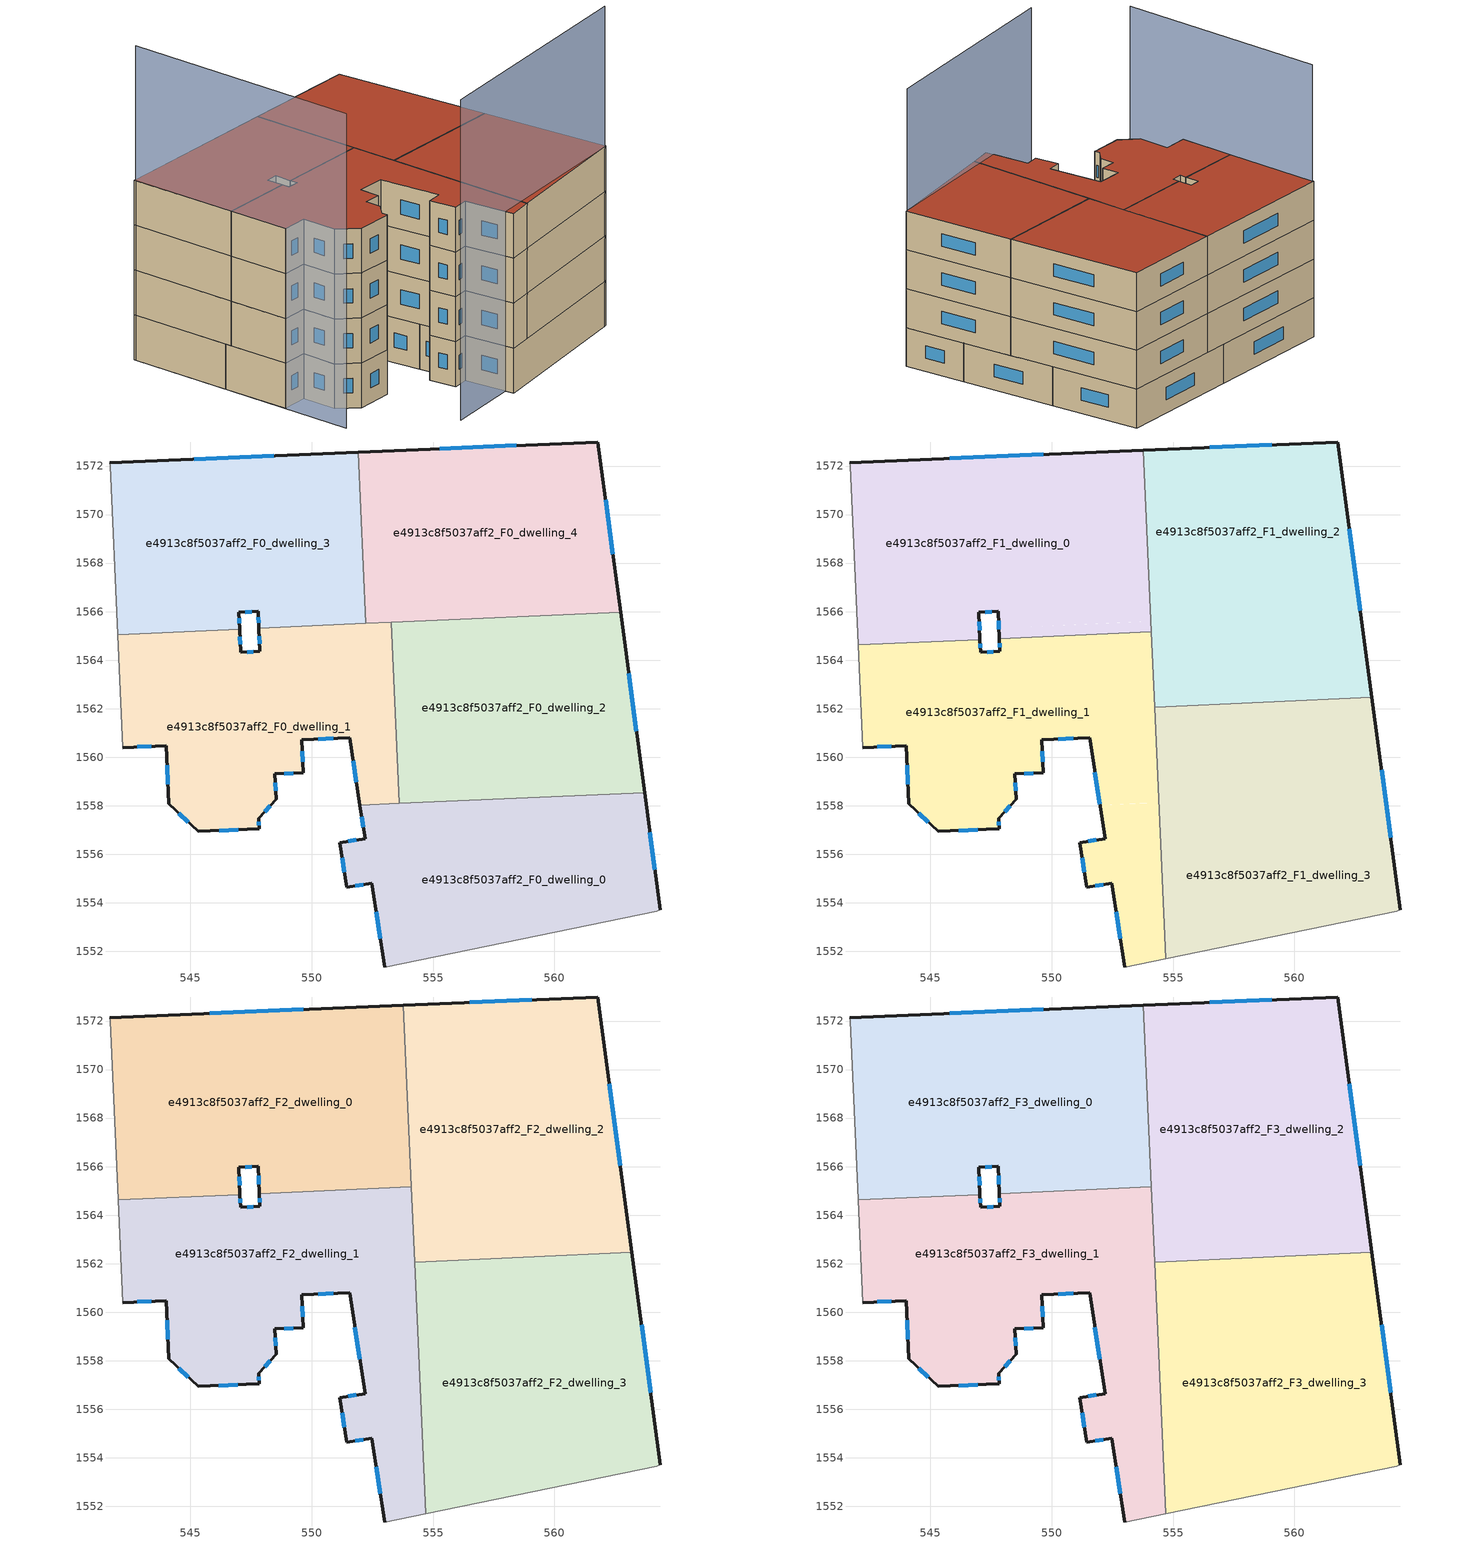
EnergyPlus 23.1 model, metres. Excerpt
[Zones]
e4913c8f5037aff2_F0_dwelling_0
 floor ground (EU_floor_Construction): 563.72,1558.54 564.36,1553.72 564.21,1553.66 553.01,1551.36 552.48,1554.8 551.44,1554.64 551.15,1556.49 552.2,1556.64 551.99,1558.02 z0
 wall outside (EU_wall_Construction): 551.99,1558.02 552.2,1556.64 551.15,1556.49 551.44,1554.64 552.48,1554.8 553.01,1551.36 / 564.36,1553.72 563.72,1558.54 z0:3
 wall adiabatic (EU_wall_Construction): 553.01,1551.36 564.21,1553.66 564.36,1553.72 z0:3
 wall to e4913c8f5037aff2_F0_dwelling_2 (EU_wall_Construction): 563.72,1558.54 553.62,1558.09 z0:3
 wall to e4913c8f5037aff2_F0_dwelling_1 (EU_wall_Construction): 553.62,1558.09 551.99,1558.02 z0:3
 window (EU_Window_Construction): 551.25,1555.86 551.34,1555.27 / 551.84,1556.59 551.51,1556.54 / 552.06,1557.55 552.13,1557.11 / 564.14,1555.36 563.93,1556.9 / 552.66,1553.63 552.83,1552.53 / 551.79,1554.69 552.13,1554.75 z1.02:1.98
e4913c8f5037aff2_F0_dwelling_1
 floor ground (EU_floor_Construction): 553.28,1565.56 553.62,1558.09 551.99,1558.02 551.57,1560.8 549.59,1560.72 549.64,1559.36 548.48,1559.31 548.53,1558.26 547.82,1557.49 547.83,1557.05 545.33,1556.95 544.11,1558.07 544,1560.48 542.21,1560.4 542,1565.05 547.03,1565.28 547.07,1564.32 547.87,1564.36 547.83,1565.32 z0
 wall outside (EU_wall_Construction): 542.21,1560.4 544,1560.48 544.11,1558.07 545.33,1556.95 547.83,1557.05 547.82,1557.49 548.53,1558.26 548.48,1559.31 549.64,1559.36 549.59,1560.72 551.57,1560.8 551.99,1558.02 / 547.83,1565.32 547.87,1564.36 547.07,1564.32 547.03,1565.28 z0:3
 wall adiabatic (EU_wall_Construction): 542,1565.05 542.21,1560.4 z0:3
 wall to e4913c8f5037aff2_F0_dwelling_3 (EU_wall_Construction): 547.03,1565.28 542,1565.05 / 552.23,1565.51 547.83,1565.32 z0:3
 wall to e4913c8f5037aff2_F0_dwelling_2 (EU_wall_Construction): 553.62,1558.09 553.28,1565.56 z0:3
 wall to e4913c8f5037aff2_F0_dwelling_4 (EU_wall_Construction): 553.28,1565.56 552.23,1565.51 z0:3
 window (EU_Window_Construction): 548.06,1557.75 548.29,1558 / 547.83,1557.2 547.82,1557.34 / 546.18,1556.98 546.98,1557.01 / 544.52,1557.69 544.92,1557.33 / 544.04,1559.66 544.07,1558.89 / 542.82,1560.43 543.39,1560.45 / 547.05,1564.65 547.04,1564.95 / 547.59,1564.35 547.34,1564.34 / 547.84,1564.99 547.85,1564.68 / 551.71,1559.86 551.85,1558.97 / 550.26,1560.75 550.89,1560.77 / 549.62,1559.82 549.61,1560.26 / 548.88,1559.33 549.25,1559.34 / 548.52,1558.62 548.5,1558.95 z1.02:1.98
e4913c8f5037aff2_F0_dwelling_2
 floor ground (EU_floor_Construction): 562.73,1565.98 563.72,1558.54 553.62,1558.09 553.28,1565.56 z0
 wall outside (EU_wall_Construction): 563.72,1558.54 562.73,1565.98 z0:3
 wall to e4913c8f5037aff2_F0_dwelling_4 (EU_wall_Construction): 562.73,1565.98 553.28,1565.56 z0:3
 window (EU_Window_Construction): 563.38,1561.07 563.06,1563.45 z1.02:1.98
 ceiling adiabatic (EU_roof_Construction): 554.42,1558.13 554.11,1565.17 553.3,1565.13 553.62,1558.09 z3
e4913c8f5037aff2_F0_dwelling_3
 floor ground (EU_floor_Construction): 551.92,1572.57 552.23,1565.51 547.83,1565.32 547.8,1566.01 547,1565.97 547.03,1565.28 542,1565.05 541.69,1572.02 541.68,1572.14 z0
 wall outside (EU_wall_Construction): 547.03,1565.28 547,1565.97 547.8,1566.01 547.83,1565.32 / 551.92,1572.57 541.68,1572.14 z0:3
 wall adiabatic (EU_wall_Construction): 541.68,1572.14 541.69,1572.02 542,1565.05 z0:3
 wall to e4913c8f5037aff2_F0_dwelling_4 (EU_wall_Construction): 552.23,1565.51 551.92,1572.57 z0:3
 window (EU_Window_Construction): 547.27,1565.98 547.53,1565.99 / 547.02,1565.51 547.01,1565.74 / 548.43,1572.42 545.16,1572.29 / 547.81,1565.77 547.82,1565.55 z1.02:1.98
e4913c8f5037aff2_F0_dwelling_4
 floor ground (EU_floor_Construction): 561.79,1572.99 562.73,1565.98 552.23,1565.51 551.92,1572.57 z0
 wall outside (EU_wall_Construction): 562.73,1565.98 561.79,1572.99 551.92,1572.57 z0:3
 window (EU_Window_Construction): 558.43,1572.85 555.28,1572.71 / 562.41,1568.36 562.11,1570.6 z1.02:1.98
 ceiling adiabatic (EU_roof_Construction): 562.73,1565.98 561.79,1572.99 551.92,1572.57 553.77,1572.65 554.09,1565.59 z3
e4913c8f5037aff2_F1_dwelling_0
 floor to e4913c8f5037aff2_F0_dwelling_3 (EU_floor_Construction): 551.92,1572.57 552.23,1565.51 547.83,1565.32 547.8,1566.01 547,1565.97 547.03,1565.28 542,1565.06 541.69,1572.02 541.68,1572.14 z3
 floor to e4913c8f5037aff2_F0_dwelling_1 (EU_floor_Construction): 553.28,1565.56 553.3,1565.13 547.84,1564.89 547.83,1565.32 z3; 547.03,1565.28 547.04,1564.85 542.02,1564.63 542,1565.06 z3
 floor to e4913c8f5037aff2_F0_dwelling_4 (EU_floor_Construction): 553.77,1572.65 554.09,1565.59 552.23,1565.51 551.92,1572.57 z3
 floor to e4913c8f5037aff2_F0_dwelling_2 (EU_floor_Construction): 554.09,1565.59 554.11,1565.17 553.3,1565.13 553.28,1565.56 z3
 wall outside (EU_wall_Construction): 553.77,1572.65 541.68,1572.14 / 547.05,1564.85 547,1565.97 547.8,1566.01 547.84,1564.89 z3:6
 wall to e4913c8f5037aff2_F1_dwelling_1 (EU_wall_Construction): 547.84,1564.89 554.11,1565.17 / 542.02,1564.63 547.05,1564.85 z3:6
 wall adiabatic (EU_wall_Construction): 541.68,1572.14 541.69,1572.02 542.02,1564.63 z3:6
 wall to e4913c8f5037aff2_F1_dwelling_2 (EU_wall_Construction): 554.11,1565.17 553.77,1572.65 z3:6
 window (EU_Window_Construction): 549.66,1572.48 545.8,1572.31 / 547.81,1565.62 547.83,1565.27 / 547.27,1565.98 547.53,1565.99 / 547.03,1565.23 547.01,1565.59 z4.02:4.98
e4913c8f5037aff2_F1_dwelling_1
 floor to e4913c8f5037aff2_F0_dwelling_1 (EU_floor_Construction): 553.3,1565.13 553.62,1558.09 551.99,1558.02 551.57,1560.8 549.59,1560.72 549.64,1559.36 548.48,1559.31 548.53,1558.26 547.82,1557.49 547.83,1557.05 545.33,1556.95 544.11,1558.07 544,1560.48 542.21,1560.4 542.02,1564.63 547.04,1564.85 547.07,1564.32 547.87,1564.36 547.84,1564.89 z3
 floor to e4913c8f5037aff2_F0_dwelling_0 (EU_floor_Construction): 554.42,1558.13 554.71,1551.71 553.01,1551.36 552.48,1554.8 551.44,1554.64 551.15,1556.49 552.2,1556.64 551.99,1558.02 z3
 floor adiabatic (EU_floor_Construction): 554.11,1565.17 554.42,1558.13 553.62,1558.09 553.3,1565.13 z3
 wall outside (EU_wall_Construction): 542.21,1560.4 544,1560.48 544.11,1558.07 545.33,1556.95 547.8,1557.05 547.83,1557.05 547.82,1557.49 548.53,1558.26 548.48,1559.31 549.64,1559.36 549.59,1560.72 551.57,1560.8 552.2,1556.64 551.15,1556.49 551.44,1554.64 552.48,1554.8 553.01,1551.36 / 547.84,1564.89 547.87,1564.36 547.07,1564.32 547.05,1564.85 z3:6
 wall adiabatic (EU_wall_Construction): 542.02,1564.63 542.21,1560.4 / 553.01,1551.36 554.71,1551.71 z3:6
 wall to e4913c8f5037aff2_F1_dwelling_3 (EU_wall_Construction): 554.71,1551.71 554.25,1562.06 z3:6
 wall to e4913c8f5037aff2_F1_dwelling_2 (EU_wall_Construction): 554.25,1562.06 554.11,1565.17 z3:6
 window (EU_Window_Construction): 551.84,1556.59 551.51,1556.54 / 551.78,1559.39 551.98,1558.06 / 550.26,1560.75 550.89,1560.77 / 549.62,1559.82 549.61,1560.26 / 548.88,1559.33 549.25,1559.34 / 548.52,1558.62 548.5,1558.95 / 548.06,1557.75 548.29,1558 / 547.83,1557.2 547.82,1557.34 / 546.17,1556.98 546.96,1557.01 / 544.52,1557.69 544.92,1557.33 / 544.04,1559.66 544.07,1558.89 / 542.82,1560.43 543.39,1560.45 / 547.06,1564.5 547.05,1564.67 / 547.59,1564.35 547.34,1564.34 / 547.85,1564.71 547.86,1564.54 / 552.66,1553.63 552.83,1552.53 / 551.79,1554.69 552.13,1554.75 / 551.25,1555.86 551.34,1555.27 z4.02:4.98
e4913c8f5037aff2_F1_dwelling_2
 floor to e4913c8f5037aff2_F0_dwelling_2 (EU_floor_Construction): 562.73,1565.98 563.19,1562.46 554.25,1562.06 554.09,1565.59 z3
 floor adiabatic (EU_floor_Construction): 561.79,1572.99 562.73,1565.98 554.09,1565.59 553.77,1572.65 z3
 wall outside (EU_wall_Construction): 563.19,1562.46 561.79,1572.99 553.77,1572.65 z3:6
 wall to e4913c8f5037aff2_F1_dwelling_3 (EU_wall_Construction): 554.25,1562.06 563.19,1562.46 z3:6
 window (EU_Window_Construction): 562.72,1566.04 562.27,1569.41 / 559.07,1572.87 556.5,1572.77 z4.02:4.98
e4913c8f5037aff2_F1_dwelling_3
 floor to e4913c8f5037aff2_F0_dwelling_0 (EU_floor_Construction): 563.72,1558.54 564.36,1553.72 564.21,1553.66 554.71,1551.71 554.42,1558.13 z3
 floor to e4913c8f5037aff2_F0_dwelling_2 (EU_floor_Construction): 563.19,1562.46 563.72,1558.54 554.42,1558.13 554.25,1562.06 z3
 wall outside (EU_wall_Construction): 564.36,1553.72 563.19,1562.46 z3:6
 wall adiabatic (EU_wall_Construction): 554.71,1551.71 564.21,1553.66 564.36,1553.72 z3:6
 window (EU_Window_Construction): 563.96,1556.69 563.59,1559.49 z4.02:4.98
e4913c8f5037aff2_F2_dwelling_0
 floor to e4913c8f5037aff2_F1_dwelling_0 (EU_floor_Construction): 553.77,1572.65 554.11,1565.17 547.84,1564.89 547.8,1566.01 547,1565.97 547.05,1564.85 542.02,1564.63 541.69,1572.02 541.68,1572.14 z6
 wall outside (EU_wall_Construction): 553.77,1572.65 541.68,1572.14 / 547.05,1564.85 547,1565.97 547.8,1566.01 547.84,1564.89 z6:9
 wall to e4913c8f5037aff2_F2_dwelling_1 (EU_wall_Construction): 547.84,1564.89 554.11,1565.17 / 542.02,1564.63 547.05,1564.85 z6:9
 wall adiabatic (EU_wall_Construction): 541.68,1572.14 541.69,1572.02 542.02,1564.63 z6:9
 wall to e4913c8f5037aff2_F2_dwelling_2 (EU_wall_Construction): 554.11,1565.17 553.77,1572.65 z6:9
 window (EU_Window_Construction): 549.66,1572.48 545.8,1572.31 / 547.81,1565.62 547.83,1565.27 / 547.27,1565.98 547.53,1565.99 / 547.03,1565.23 547.01,1565.59 z7.02:7.98
e4913c8f5037aff2_F2_dwelling_1
 floor to e4913c8f5037aff2_F1_dwelling_1 (EU_floor_Construction): 554.11,1565.17 554.71,1551.71 553.01,1551.36 552.48,1554.8 551.44,1554.64 551.15,1556.49 552.2,1556.64 551.57,1560.8 549.59,1560.72 549.64,1559.36 548.48,1559.31 548.53,1558.26 547.82,1557.49 547.83,1557.05 547.8,1557.05 545.33,1556.95 544.11,1558.07 544,1560.48 542.21,1560.4 542.02,1564.63 547.05,1564.85 547.07,1564.32 547.87,1564.36 547.84,1564.89 z6
 wall outside (EU_wall_Construction): 542.21,1560.4 544,1560.48 544.11,1558.07 545.33,1556.95 547.8,1557.05 547.83,1557.05 547.82,1557.49 548.53,1558.26 548.48,1559.31 549.64,1559.36 549.59,1560.72 551.57,1560.8 552.2,1556.64 551.15,1556.49 551.44,1554.64 552.48,1554.8 553.01,1551.36 / 547.84,1564.89 547.87,1564.36 547.07,1564.32 547.05,1564.85 z6:9
 wall adiabatic (EU_wall_Construction): 542.02,1564.63 542.21,1560.4 / 553.01,1551.36 554.71,1551.71 z6:9
 wall to e4913c8f5037aff2_F2_dwelling_3 (EU_wall_Construction): 554.71,1551.71 554.25,1562.06 z6:9
 wall to e4913c8f5037aff2_F2_dwelling_2 (EU_wall_Construction): 554.25,1562.06 554.11,1565.17 z6:9
 window (EU_Window_Construction): 551.84,1556.59 551.51,1556.54 / 551.78,1559.39 551.98,1558.06 / 550.26,1560.75 550.89,1560.77 / 549.62,1559.82 549.61,1560.26 / 548.88,1559.33 549.25,1559.34 / 548.52,1558.62 548.5,1558.95 / 548.06,1557.75 548.29,1558 / 547.83,1557.2 547.82,1557.34 / 546.17,1556.98 546.96,1557.01 / 544.52,1557.69 544.92,1557.33 / 544.04,1559.66 544.07,1558.89 / 542.82,1560.43 543.39,1560.45 / 547.06,1564.5 547.05,1564.67 / 547.59,1564.35 547.34,1564.34 / 547.85,1564.71 547.86,1564.54 / 552.66,1553.63 552.83,1552.53 / 551.79,1554.69 552.13,1554.75 / 551.25,1555.86 551.34,1555.27 z7.02:7.98
e4913c8f5037aff2_F2_dwelling_2
 floor to e4913c8f5037aff2_F1_dwelling_2 (EU_floor_Construction): 561.79,1572.99 563.19,1562.46 554.25,1562.06 553.77,1572.65 z6
 wall outside (EU_wall_Construction): 563.19,1562.46 561.79,1572.99 553.77,1572.65 z6:9
 wall to e4913c8f5037aff2_F2_dwelling_3 (EU_wall_Construction): 554.25,1562.06 563.19,1562.46 z6:9
 window (EU_Window_Construction): 562.72,1566.04 562.27,1569.41 / 559.07,1572.87 556.5,1572.77 z7.02:7.98
e4913c8f5037aff2_F2_dwelling_3
 floor to e4913c8f5037aff2_F1_dwelling_3 (EU_floor_Construction): 563.19,1562.46 564.36,1553.72 564.21,1553.66 554.71,1551.71 554.25,1562.06 z6
 wall outside (EU_wall_Construction): 564.36,1553.72 563.19,1562.46 z6:9
 wall adiabatic (EU_wall_Construction): 554.71,1551.71 564.21,1553.66 564.36,1553.72 z6:9
 window (EU_Window_Construction): 563.96,1556.69 563.59,1559.49 z7.02:7.98
e4913c8f5037aff2_F3_dwelling_0
 floor to e4913c8f5037aff2_F2_dwelling_0 (EU_floor_Construction): 553.77,1572.65 554.11,1565.17 547.84,1564.89 547.8,1566.01 547,1565.97 547.05,1564.85 542.02,1564.63 541.69,1572.02 541.68,1572.14 z9
 wall outside (EU_wall_Construction): 553.77,1572.65 541.68,1572.14 / 547.05,1564.85 547,1565.97 547.8,1566.01 547.84,1564.89 z9:12
 wall to e4913c8f5037aff2_F3_dwelling_1 (EU_wall_Construction): 547.84,1564.89 554.11,1565.17 / 542.02,1564.63 547.05,1564.85 z9:12
 wall adiabatic (EU_wall_Construction): 541.68,1572.14 541.69,1572.02 542.02,1564.63 z9:12
 wall to e4913c8f5037aff2_F3_dwelling_2 (EU_wall_Construction): 554.11,1565.17 553.77,1572.65 z9:12
 window (EU_Window_Construction): 549.66,1572.48 545.8,1572.31 / 547.81,1565.62 547.83,1565.27 / 547.27,1565.98 547.53,1565.99 / 547.03,1565.23 547.01,1565.59 z10.02:10.98
 roof outside (EU_roof_Construction): 554.11,1565.17 553.77,1572.65 541.68,1572.14 541.69,1572.02 542.02,1564.63 547.05,1564.85 547,1565.97 547.8,1566.01 547.84,1564.89 z12
e4913c8f5037aff2_F3_dwelling_1
 floor to e4913c8f5037aff2_F2_dwelling_1 (EU_floor_Construction): 554.11,1565.17 554.71,1551.71 553.01,1551.36 552.48,1554.8 551.44,1554.64 551.15,1556.49 552.2,1556.64 551.57,1560.8 549.59,1560.72 549.64,1559.36 548.48,1559.31 548.53,1558.26 547.82,1557.49 547.83,1557.05 547.8,1557.05 545.33,1556.95 544.11,1558.07 544,1560.48 542.21,1560.4 542.02,1564.63 547.05,1564.85 547.07,1564.32 547.87,1564.36 547.84,1564.89 z9
 wall outside (EU_wall_Construction): 542.21,1560.4 544,1560.48 544.11,1558.07 545.33,1556.95 547.8,1557.05 547.83,1557.05 547.82,1557.49 548.53,1558.26 548.48,1559.31 549.64,1559.36 549.59,1560.72 551.57,1560.8 552.2,1556.64 551.15,1556.49 551.44,1554.64 552.48,1554.8 553.01,1551.36 / 547.84,1564.89 547.87,1564.36 547.07,1564.32 547.05,1564.85 z9:12
 wall adiabatic (EU_wall_Construction): 542.02,1564.63 542.21,1560.4 / 553.01,1551.36 554.71,1551.71 z9:12
 wall to e4913c8f5037aff2_F3_dwelling_3 (EU_wall_Construction): 554.71,1551.71 554.25,1562.06 z9:12
 wall to e4913c8f5037aff2_F3_dwelling_2 (EU_wall_Construction): 554.25,1562.06 554.11,1565.17 z9:12
 window (EU_Window_Construction): 551.84,1556.59 551.51,1556.54 / 551.78,1559.39 551.98,1558.06 / 550.26,1560.75 550.89,1560.77 / 549.62,1559.82 549.61,1560.26 / 548.88,1559.33 549.25,1559.34 / 548.52,1558.62 548.5,1558.95 / 548.06,1557.75 548.29,1558 / 547.83,1557.2 547.82,1557.34 / 546.17,1556.98 546.96,1557.01 / 544.52,1557.69 544.92,1557.33 / 544.04,1559.66 544.07,1558.89 / 542.82,1560.43 543.39,1560.45 / 547.06,1564.5 547.05,1564.67 / 547.59,1564.35 547.34,1564.34 / 547.85,1564.71 547.86,1564.54 / 552.66,1553.63 552.83,1552.53 / 551.79,1554.69 552.13,1554.75 / 551.25,1555.86 551.34,1555.27 z10.02:10.98
 roof outside (EU_roof_Construction): 554.71,1551.71 554.11,1565.17 547.84,1564.89 547.87,1564.36 547.07,1564.32 547.05,1564.85 542.02,1564.63 542.21,1560.4 544,1560.48 544.11,1558.07 545.33,1556.95 547.8,1557.05 547.83,1557.05 547.82,1557.49 548.53,1558.26 548.48,1559.31 549.64,1559.36 549.59,1560.72 551.57,1560.8 552.2,1556.64 551.15,1556.49 551.44,1554.64 552.48,1554.8 553.01,1551.36 z12
e4913c8f5037aff2_F3_dwelling_2
 floor to e4913c8f5037aff2_F2_dwelling_2 (EU_floor_Construction): 561.79,1572.99 563.19,1562.46 554.25,1562.06 553.77,1572.65 z9
 wall outside (EU_wall_Construction): 563.19,1562.46 561.79,1572.99 553.77,1572.65 z9:12
 wall to e4913c8f5037aff2_F3_dwelling_3 (EU_wall_Construction): 554.25,1562.06 563.19,1562.46 z9:12
 window (EU_Window_Construction): 562.72,1566.04 562.27,1569.41 / 559.07,1572.87 556.5,1572.77 z10.02:10.98
 roof outside (EU_roof_Construction): 563.19,1562.46 561.79,1572.99 553.77,1572.65 554.25,1562.06 z12
e4913c8f5037aff2_F3_dwelling_3
 floor to e4913c8f5037aff2_F2_dwelling_3 (EU_floor_Construction): 563.19,1562.46 564.36,1553.72 564.21,1553.66 554.71,1551.71 554.25,1562.06 z9
 wall outside (EU_wall_Construction): 564.36,1553.72 563.19,1562.46 z9:12
 wall adiabatic (EU_wall_Construction): 554.71,1551.71 564.21,1553.66 564.36,1553.72 z9:12
 window (EU_Window_Construction): 563.96,1556.69 563.59,1559.49 z10.02:10.98
 roof outside (EU_roof_Construction): 564.21,1553.66 564.36,1553.72 563.19,1562.46 554.25,1562.06 554.71,1551.71 z12
shading: 547.88,1551.17 564.21,1553.66 z0:21.4; 541.69,1572.02 542.41,1555.67 z0:21
[Building]
EU S2 Campaign: North Axis=0; Terrain=City; Solar Distribution=FullExterior
[Site:Location]
Vienna: Latitude=48; Longitude=16.5; Time Zone=1; Elevation=183
[SizingPeriod:WeatherFileDays]
AnnualSizingPeriod: Begin Month=1; Begin Day of Month=1; End Month=12; End Day of Month=31; Day of Week for Start Day=Monday; Use Weather File Daylight Saving Period=No; Use Weather File Rain and Snow Indicators=No
[MATERIAL]
EU_InternalMass_Material: Roughness=MediumRough; Thickness=0.1; Conductivity=1; Density=1800; Specific Heat=900; Thermal Absorptance=0.9; Solar Absorptance=0.7; Visible Absorptance=0.7
[MATERIAL:NOMASS] Roughness=MediumRough; Thermal Absorptance=0.9; Solar Absorptance=0.7; Visible Absorptance=0.7
Name | Thermal Resistance
EU_wall_NoMass | 0.942466
EU_roof_NoMass | 0.551687
EU_floor_NoMass | 0.66527
[WINDOWMATERIAL:SIMPLEGLAZINGSYSTEM]
EU_Window_SimpleGlazing: UFactor=2.03367; Solar Heat Gain Coefficient=0.65; Visible Transmittance=0.65
[CONSTRUCTION]
EU_wall_Construction: EU_wall_NoMass
EU_roof_Construction: EU_roof_NoMass
EU_floor_Construction: EU_floor_NoMass
EU_Window_Construction: EU_Window_SimpleGlazing
EU_InternalMass_Construction: EU_InternalMass_Material
[ZONE] Type=1; Multiplier=1; Ceiling Height=autocalculate; Floor Area=autocalculate; Part of Total Floor Area=Yes
Name | Volume
e4913c8f5037aff2_F0_dwelling_0 | 208.824
e4913c8f5037aff2_F1_dwelling_0; e4913c8f5037aff2_F2_dwelling_0; e4913c8f5037aff2_F3_dwelling_0 | 269.747
e4913c8f5037aff2_F0_dwelling_1 | 219.286
e4913c8f5037aff2_F1_dwelling_1; e4913c8f5037aff2_F2_dwelling_1; e4913c8f5037aff2_F3_dwelling_1 | 269.741
e4913c8f5037aff2_F0_dwelling_2 | 219.269
e4913c8f5037aff2_F1_dwelling_2; e4913c8f5037aff2_F2_dwelling_2; e4913c8f5037aff2_F3_dwelling_2 | 269.734
e4913c8f5037aff2_F0_dwelling_3 | 215.799
e4913c8f5037aff2_F1_dwelling_3; e4913c8f5037aff2_F2_dwelling_3; e4913c8f5037aff2_F3_dwelling_3 | 269.728
e4913c8f5037aff2_F0_dwelling_4 | 215.789
[INTERNALMASS] Construction=EU_InternalMass_Construction
Name | Zone or ZoneList | Surface Area
e4913c8f5037aff2_F0_dwelling_0_EU_InternalMass | e4913c8f5037aff2_F0_dwelling_0 | 69.6086
e4913c8f5037aff2_F0_dwelling_1_EU_InternalMass | e4913c8f5037aff2_F0_dwelling_1 | 73.0962
e4913c8f5037aff2_F0_dwelling_2_EU_InternalMass | e4913c8f5037aff2_F0_dwelling_2 | 73.0882
e4913c8f5037aff2_F0_dwelling_3_EU_InternalMass | e4913c8f5037aff2_F0_dwelling_3 | 71.9329
e4913c8f5037aff2_F0_dwelling_4_EU_InternalMass | e4913c8f5037aff2_F0_dwelling_4 | 71.9306
e4913c8f5037aff2_F1_dwelling_0_EU_InternalMass | e4913c8f5037aff2_F1_dwelling_0 | 89.9131
e4913c8f5037aff2_F1_dwelling_1_EU_InternalMass | e4913c8f5037aff2_F1_dwelling_1 | 89.9137
e4913c8f5037aff2_F1_dwelling_2_EU_InternalMass | e4913c8f5037aff2_F1_dwelling_2 | 89.9105
e4913c8f5037aff2_F1_dwelling_3_EU_InternalMass | e4913c8f5037aff2_F1_dwelling_3 | 89.9083
e4913c8f5037aff2_F2_dwelling_0_EU_InternalMass | e4913c8f5037aff2_F2_dwelling_0 | 89.9131
e4913c8f5037aff2_F2_dwelling_1_EU_InternalMass | e4913c8f5037aff2_F2_dwelling_1 | 89.9137
e4913c8f5037aff2_F2_dwelling_2_EU_InternalMass | e4913c8f5037aff2_F2_dwelling_2 | 89.9105
e4913c8f5037aff2_F2_dwelling_3_EU_InternalMass | e4913c8f5037aff2_F2_dwelling_3 | 89.9083
e4913c8f5037aff2_F3_dwelling_0_EU_InternalMass | e4913c8f5037aff2_F3_dwelling_0 | 89.9131
e4913c8f5037aff2_F3_dwelling_1_EU_InternalMass | e4913c8f5037aff2_F3_dwelling_1 | 89.9137
e4913c8f5037aff2_F3_dwelling_2_EU_InternalMass | e4913c8f5037aff2_F3_dwelling_2 | 89.9105
e4913c8f5037aff2_F3_dwelling_3_EU_InternalMass | e4913c8f5037aff2_F3_dwelling_3 | 89.9083
[OTHEREQUIPMENT] Fuel Type=Electricity; Design Level Calculation Method=Watts/Area; Power per Zone Floor Area=1; Fraction Latent=0; Fraction Radiant=0; Fraction Lost=0; Carbon Dioxide Generation Rate=0; EndUse Subcategory=EU_Step8_InternalGains
Name | Zone or ZoneList or Space or SpaceList | Schedule
EU_Step8_InternalGain_e4913c8f5037aff2_F0_dwelling_0_f000 | e4913c8f5037aff2_F0_dwelling_0 | EU_Step8_GainSchedule_e4913c8f5037aff2_F0_dwelling_0_f000
EU_Step8_InternalGain_e4913c8f5037aff2_F0_dwelling_1_f000 | e4913c8f5037aff2_F0_dwelling_1 | EU_Step8_GainSchedule_e4913c8f5037aff2_F0_dwelling_1_f000
EU_Step8_InternalGain_e4913c8f5037aff2_F0_dwelling_2_f000 | e4913c8f5037aff2_F0_dwelling_2 | EU_Step8_GainSchedule_e4913c8f5037aff2_F0_dwelling_2_f000
EU_Step8_InternalGain_e4913c8f5037aff2_F0_dwelling_3_f000 | e4913c8f5037aff2_F0_dwelling_3 | EU_Step8_GainSchedule_e4913c8f5037aff2_F0_dwelling_3_f000
EU_Step8_InternalGain_e4913c8f5037aff2_F0_dwelling_4_f000 | e4913c8f5037aff2_F0_dwelling_4 | EU_Step8_GainSchedule_e4913c8f5037aff2_F0_dwelling_4_f000
EU_Step8_InternalGain_e4913c8f5037aff2_F1_dwelling_0_f000 | e4913c8f5037aff2_F1_dwelling_0 | EU_Step8_GainSchedule_e4913c8f5037aff2_F1_dwelling_0_f000
EU_Step8_InternalGain_e4913c8f5037aff2_F1_dwelling_1_f000 | e4913c8f5037aff2_F1_dwelling_1 | EU_Step8_GainSchedule_e4913c8f5037aff2_F1_dwelling_1_f000
EU_Step8_InternalGain_e4913c8f5037aff2_F1_dwelling_2_f000 | e4913c8f5037aff2_F1_dwelling_2 | EU_Step8_GainSchedule_e4913c8f5037aff2_F1_dwelling_2_f000
EU_Step8_InternalGain_e4913c8f5037aff2_F1_dwelling_3_f000 | e4913c8f5037aff2_F1_dwelling_3 | EU_Step8_GainSchedule_e4913c8f5037aff2_F1_dwelling_3_f000
EU_Step8_InternalGain_e4913c8f5037aff2_F2_dwelling_0_f000 | e4913c8f5037aff2_F2_dwelling_0 | EU_Step8_GainSchedule_e4913c8f5037aff2_F2_dwelling_0_f000
EU_Step8_InternalGain_e4913c8f5037aff2_F2_dwelling_1_f000 | e4913c8f5037aff2_F2_dwelling_1 | EU_Step8_GainSchedule_e4913c8f5037aff2_F2_dwelling_1_f000
EU_Step8_InternalGain_e4913c8f5037aff2_F2_dwelling_2_f000 | e4913c8f5037aff2_F2_dwelling_2 | EU_Step8_GainSchedule_e4913c8f5037aff2_F2_dwelling_2_f000
EU_Step8_InternalGain_e4913c8f5037aff2_F2_dwelling_3_f000 | e4913c8f5037aff2_F2_dwelling_3 | EU_Step8_GainSchedule_e4913c8f5037aff2_F2_dwelling_3_f000
EU_Step8_InternalGain_e4913c8f5037aff2_F3_dwelling_0_f000 | e4913c8f5037aff2_F3_dwelling_0 | EU_Step8_GainSchedule_e4913c8f5037aff2_F3_dwelling_0_f000
EU_Step8_InternalGain_e4913c8f5037aff2_F3_dwelling_1_f000 | e4913c8f5037aff2_F3_dwelling_1 | EU_Step8_GainSchedule_e4913c8f5037aff2_F3_dwelling_1_f000
EU_Step8_InternalGain_e4913c8f5037aff2_F3_dwelling_2_f000 | e4913c8f5037aff2_F3_dwelling_2 | EU_Step8_GainSchedule_e4913c8f5037aff2_F3_dwelling_2_f000
EU_Step8_InternalGain_e4913c8f5037aff2_F3_dwelling_3_f000 | e4913c8f5037aff2_F3_dwelling_3 | EU_Step8_GainSchedule_e4913c8f5037aff2_F3_dwelling_3_f000
[ZONEVENTILATION:DESIGNFLOWRATE] Schedule=EU_AlwaysOn; Design Flow Rate Calculation Method=AirChanges/Hour; Air Changes per Hour=0.530523; Ventilation Type=Natural; Fan Pressure Rise=0; Fan Total Efficiency=1; Constant Term Coefficient=1; Temperature Term Coefficient=0; Velocity Term Coefficient=0; Velocity Squared Term Coefficient=0; Minimum Indoor Temperature=-100; Maximum Indoor Temperature=100; Delta Temperature=-100; Minimum Outdoor Temperature=-100; Maximum Outdoor Temperature=100; Maximum Wind Speed=40
Name | Zone or ZoneList or Space or SpaceList
EU_ConstantAir_e4913c8f5037aff2_F0_dwelling_0 | e4913c8f5037aff2_F0_dwelling_0
EU_ConstantAir_e4913c8f5037aff2_F0_dwelling_1 | e4913c8f5037aff2_F0_dwelling_1
EU_ConstantAir_e4913c8f5037aff2_F0_dwelling_2 | e4913c8f5037aff2_F0_dwelling_2
EU_ConstantAir_e4913c8f5037aff2_F0_dwelling_3 | e4913c8f5037aff2_F0_dwelling_3
EU_ConstantAir_e4913c8f5037aff2_F0_dwelling_4 | e4913c8f5037aff2_F0_dwelling_4
EU_ConstantAir_e4913c8f5037aff2_F1_dwelling_0 | e4913c8f5037aff2_F1_dwelling_0
EU_ConstantAir_e4913c8f5037aff2_F1_dwelling_1 | e4913c8f5037aff2_F1_dwelling_1
EU_ConstantAir_e4913c8f5037aff2_F1_dwelling_2 | e4913c8f5037aff2_F1_dwelling_2
EU_ConstantAir_e4913c8f5037aff2_F1_dwelling_3 | e4913c8f5037aff2_F1_dwelling_3
EU_ConstantAir_e4913c8f5037aff2_F2_dwelling_0 | e4913c8f5037aff2_F2_dwelling_0
EU_ConstantAir_e4913c8f5037aff2_F2_dwelling_1 | e4913c8f5037aff2_F2_dwelling_1
EU_ConstantAir_e4913c8f5037aff2_F2_dwelling_2 | e4913c8f5037aff2_F2_dwelling_2
EU_ConstantAir_e4913c8f5037aff2_F2_dwelling_3 | e4913c8f5037aff2_F2_dwelling_3
EU_ConstantAir_e4913c8f5037aff2_F3_dwelling_0 | e4913c8f5037aff2_F3_dwelling_0
EU_ConstantAir_e4913c8f5037aff2_F3_dwelling_1 | e4913c8f5037aff2_F3_dwelling_1
EU_ConstantAir_e4913c8f5037aff2_F3_dwelling_2 | e4913c8f5037aff2_F3_dwelling_2
EU_ConstantAir_e4913c8f5037aff2_F3_dwelling_3 | e4913c8f5037aff2_F3_dwelling_3
[HVACTEMPLATE:THERMOSTAT] Constant Heating Setpoint=20; Constant Cooling Setpoint=50
EU_HeatOnly_e4913c8f5037aff2_F0_dwelling_0; EU_HeatOnly_e4913c8f5037aff2_F0_dwelling_1; EU_HeatOnly_e4913c8f5037aff2_F0_dwelling_2; EU_HeatOnly_e4913c8f5037aff2_F0_dwelling_3; EU_HeatOnly_e4913c8f5037aff2_F0_dwelling_4; EU_HeatOnly_e4913c8f5037aff2_F1_dwelling_0; EU_HeatOnly_e4913c8f5037aff2_F1_dwelling_1; EU_HeatOnly_e4913c8f5037aff2_F1_dwelling_2; EU_HeatOnly_e4913c8f5037aff2_F1_dwelling_3; EU_HeatOnly_e4913c8f5037aff2_F2_dwelling_0; EU_HeatOnly_e4913c8f5037aff2_F2_dwelling_1; EU_HeatOnly_e4913c8f5037aff2_F2_dwelling_2; EU_HeatOnly_e4913c8f5037aff2_F2_dwelling_3; EU_HeatOnly_e4913c8f5037aff2_F3_dwelling_0; EU_HeatOnly_e4913c8f5037aff2_F3_dwelling_1; EU_HeatOnly_e4913c8f5037aff2_F3_dwelling_2; EU_HeatOnly_e4913c8f5037aff2_F3_dwelling_3
[HVACTEMPLATE:ZONE:IDEALLOADSAIRSYSTEM] System Availability Schedule=EU_AlwaysOn; Maximum Heating Supply Air Temperature=50; Minimum Cooling Supply Air Temperature=13; Maximum Heating Supply Air Humidity Ratio=0.0156; Minimum Cooling Supply Air Humidity Ratio=0.0077; Heating Limit=NoLimit; Cooling Limit=NoLimit; Heating Availability Schedule=EU_AlwaysOn; Cooling Availability Schedule=EU_CoolingOff; Dehumidification Control Type=ConstantSensibleHeatRatio; Cooling Sensible Heat Ratio=0.7; Dehumidification Setpoint=60; Humidification Control Type=None; Humidification Setpoint=30; Outdoor Air Method=None; Outdoor Air Flow Rate per Person=0.00944; Outdoor Air Flow Rate per Zone Floor Area=0; Outdoor Air Flow Rate per Zone=0; Demand Controlled Ventilation Type=None; Outdoor Air Economizer Type=NoEconomizer; Heat Recovery Type=None; Sensible Heat Recovery Effectiveness=0.7; Latent Heat Recovery Effectiveness=0.65
Name | Template Thermostat
e4913c8f5037aff2_F0_dwelling_0 | EU_HeatOnly_e4913c8f5037aff2_F0_dwelling_0
e4913c8f5037aff2_F0_dwelling_1 | EU_HeatOnly_e4913c8f5037aff2_F0_dwelling_1
e4913c8f5037aff2_F0_dwelling_2 | EU_HeatOnly_e4913c8f5037aff2_F0_dwelling_2
e4913c8f5037aff2_F0_dwelling_3 | EU_HeatOnly_e4913c8f5037aff2_F0_dwelling_3
e4913c8f5037aff2_F0_dwelling_4 | EU_HeatOnly_e4913c8f5037aff2_F0_dwelling_4
e4913c8f5037aff2_F1_dwelling_0 | EU_HeatOnly_e4913c8f5037aff2_F1_dwelling_0
e4913c8f5037aff2_F1_dwelling_1 | EU_HeatOnly_e4913c8f5037aff2_F1_dwelling_1
e4913c8f5037aff2_F1_dwelling_2 | EU_HeatOnly_e4913c8f5037aff2_F1_dwelling_2
e4913c8f5037aff2_F1_dwelling_3 | EU_HeatOnly_e4913c8f5037aff2_F1_dwelling_3
e4913c8f5037aff2_F2_dwelling_0 | EU_HeatOnly_e4913c8f5037aff2_F2_dwelling_0
e4913c8f5037aff2_F2_dwelling_1 | EU_HeatOnly_e4913c8f5037aff2_F2_dwelling_1
e4913c8f5037aff2_F2_dwelling_2 | EU_HeatOnly_e4913c8f5037aff2_F2_dwelling_2
e4913c8f5037aff2_F2_dwelling_3 | EU_HeatOnly_e4913c8f5037aff2_F2_dwelling_3
e4913c8f5037aff2_F3_dwelling_0 | EU_HeatOnly_e4913c8f5037aff2_F3_dwelling_0
e4913c8f5037aff2_F3_dwelling_1 | EU_HeatOnly_e4913c8f5037aff2_F3_dwelling_1
e4913c8f5037aff2_F3_dwelling_2 | EU_HeatOnly_e4913c8f5037aff2_F3_dwelling_2
e4913c8f5037aff2_F3_dwelling_3 | EU_HeatOnly_e4913c8f5037aff2_F3_dwelling_3
[SIZING:ZONE] Zone Cooling Design Supply Air Temperature Input Method=SupplyAirTemperature; Zone Cooling Design Supply Air Temperature=13; Zone Heating Design Supply Air Temperature Input Method=SupplyAirTemperature; Zone Heating Design Supply Air Temperature=50; Zone Cooling Design Supply Air Humidity Ratio=0.008; Zone Heating Design Supply Air Humidity Ratio=0.008; Cooling Design Air Flow Method=DesignDay; Cooling Design Air Flow Rate=0; Cooling Minimum Air Flow per Zone Floor Area=0.000762; Cooling Minimum Air Flow=0; Cooling Minimum Air Flow Fraction=0.2; Heating Design Air Flow Method=DesignDay; Heating Design Air Flow Rate=0; Heating Maximum Air Flow per Zone Floor Area=0.002032; Heating Maximum Air Flow=0.141576; Heating Maximum Air Flow Fraction=0.3; Account for Dedicated Outdoor Air System=No; Dedicated Outdoor Air System Control Strategy=NeutralSupplyAir; Dedicated Outdoor Air Low Setpoint Temperature for Design=autosize; Dedicated Outdoor Air High Setpoint Temperature for Design=autosize; Zone Load Sizing Method=Sensible Load Only No Latent Load; Zone Latent Cooling Design Supply Air Humidity Ratio Input Method=HumidityRatioDifference; Zone Cooling Design Supply Air Humidity Ratio Difference=0.005; Zone Latent Heating Design Supply Air Humidity Ratio Input Method=HumidityRatioDifference; Zone Humidification Design Supply Air Humidity Ratio Difference=0.005
e4913c8f5037aff2_F0_dwelling_0; e4913c8f5037aff2_F0_dwelling_1; e4913c8f5037aff2_F0_dwelling_2; e4913c8f5037aff2_F0_dwelling_3; e4913c8f5037aff2_F0_dwelling_4; e4913c8f5037aff2_F1_dwelling_0; e4913c8f5037aff2_F1_dwelling_1; e4913c8f5037aff2_F1_dwelling_2; e4913c8f5037aff2_F1_dwelling_3; e4913c8f5037aff2_F2_dwelling_0; e4913c8f5037aff2_F2_dwelling_1; e4913c8f5037aff2_F2_dwelling_2; e4913c8f5037aff2_F2_dwelling_3; e4913c8f5037aff2_F3_dwelling_0; e4913c8f5037aff2_F3_dwelling_1; e4913c8f5037aff2_F3_dwelling_2; e4913c8f5037aff2_F3_dwelling_3
[SCHEDULE:CONSTANT]
Name | Hourly Value
EU_AlwaysOn | 1
EU_CoolingOff | 0
[SCHEDULE:FILE] Column Number=1; Rows to Skip at Top=0; Number of Hours of Data=8760; Column Separator=Comma; Interpolate to Timestep=No; Minutes per Item=60; Adjust Schedule for Daylight Savings=Yes
Name | File
EU_Step8_GainSchedule_e4913c8f5037aff2_F0_dwelling_0_f000 | ../../schedules/e4913c8f5037aff2/e4913c8f5037aff2_F0_dwelling_0_f000_gain.csv
EU_Step8_GainSchedule_e4913c8f5037aff2_F0_dwelling_1_f000 | ../../schedules/e4913c8f5037aff2/e4913c8f5037aff2_F0_dwelling_1_f000_gain.csv
EU_Step8_GainSchedule_e4913c8f5037aff2_F0_dwelling_2_f000 | ../../schedules/e4913c8f5037aff2/e4913c8f5037aff2_F0_dwelling_2_f000_gain.csv
EU_Step8_GainSchedule_e4913c8f5037aff2_F0_dwelling_3_f000 | ../../schedules/e4913c8f5037aff2/e4913c8f5037aff2_F0_dwelling_3_f000_gain.csv
EU_Step8_GainSchedule_e4913c8f5037aff2_F0_dwelling_4_f000 | ../../schedules/e4913c8f5037aff2/e4913c8f5037aff2_F0_dwelling_4_f000_gain.csv
EU_Step8_GainSchedule_e4913c8f5037aff2_F1_dwelling_0_f000 | ../../schedules/e4913c8f5037aff2/e4913c8f5037aff2_F1_dwelling_0_f000_gain.csv
EU_Step8_GainSchedule_e4913c8f5037aff2_F1_dwelling_1_f000 | ../../schedules/e4913c8f5037aff2/e4913c8f5037aff2_F1_dwelling_1_f000_gain.csv
EU_Step8_GainSchedule_e4913c8f5037aff2_F1_dwelling_2_f000 | ../../schedules/e4913c8f5037aff2/e4913c8f5037aff2_F1_dwelling_2_f000_gain.csv
EU_Step8_GainSchedule_e4913c8f5037aff2_F1_dwelling_3_f000 | ../../schedules/e4913c8f5037aff2/e4913c8f5037aff2_F1_dwelling_3_f000_gain.csv
EU_Step8_GainSchedule_e4913c8f5037aff2_F2_dwelling_0_f000 | ../../schedules/e4913c8f5037aff2/e4913c8f5037aff2_F2_dwelling_0_f000_gain.csv
EU_Step8_GainSchedule_e4913c8f5037aff2_F2_dwelling_1_f000 | ../../schedules/e4913c8f5037aff2/e4913c8f5037aff2_F2_dwelling_1_f000_gain.csv
EU_Step8_GainSchedule_e4913c8f5037aff2_F2_dwelling_2_f000 | ../../schedules/e4913c8f5037aff2/e4913c8f5037aff2_F2_dwelling_2_f000_gain.csv
EU_Step8_GainSchedule_e4913c8f5037aff2_F2_dwelling_3_f000 | ../../schedules/e4913c8f5037aff2/e4913c8f5037aff2_F2_dwelling_3_f000_gain.csv
EU_Step8_GainSchedule_e4913c8f5037aff2_F3_dwelling_0_f000 | ../../schedules/e4913c8f5037aff2/e4913c8f5037aff2_F3_dwelling_0_f000_gain.csv
EU_Step8_GainSchedule_e4913c8f5037aff2_F3_dwelling_1_f000 | ../../schedules/e4913c8f5037aff2/e4913c8f5037aff2_F3_dwelling_1_f000_gain.csv
EU_Step8_GainSchedule_e4913c8f5037aff2_F3_dwelling_2_f000 | ../../schedules/e4913c8f5037aff2/e4913c8f5037aff2_F3_dwelling_2_f000_gain.csv
EU_Step8_GainSchedule_e4913c8f5037aff2_F3_dwelling_3_f000 | ../../schedules/e4913c8f5037aff2/e4913c8f5037aff2_F3_dwelling_3_f000_gain.csv
